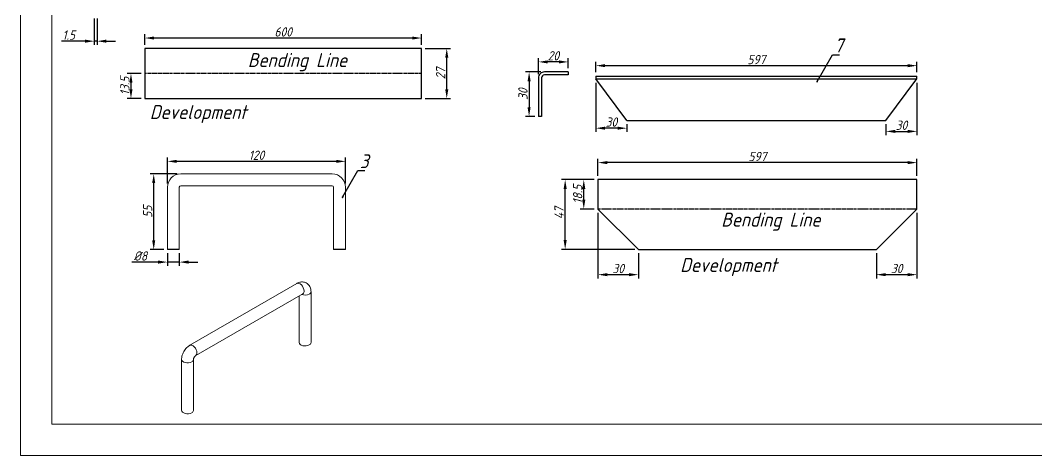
# Model space of a CAD drawing. Header units: millimetres. Extents: x -9597 to 2270, y 2583 to 7749.
# Drawn here: x -9597 to -6857, y 4458 to 5631 of the extents above; entities that cross this region are included whole.
import ezdxf

# ---------------------------------------------------------------- set-up
doc = ezdxf.new("R2010")
doc.units = ezdxf.units.MM
doc.linetypes.add('CENTER', pattern=[10.16, 6.35, -1.27, 1.27, -1.27])
doc.linetypes.add('SLD-Solid', pattern=[0])
doc.styles.add('GENISO', font='geniso.shx', dxfattribs={"oblique": 15})
doc.dimstyles.new('Scale 4B11', dxfattribs={"dimscale": 10, "dimtxt": 2.5, "dimasz": 2.5, "dimexe": 1, "dimexo": 1, "dimgap": 0.4, "dimtad": 1, "dimdec": 0, "dimlfac": 0.25, "dimzin": 0, "dimtxsty": 'GENISO', "dimcen": 2.5, "dimclrd": 1, "dimclre": 1, "dimclrt": 256, "dimadec": 0, "dimazin": 0, "dimtfac": 1, "dimtdec": 0, "dimtmove": 0, "dimatfit": 3, "dimfxl": 1, "dimtzin": 0, "dimlwd": -1, "dimlwe": -1, "dimarcsym": 0})
doc.dimstyles.new('Scale 5B1', dxfattribs={"dimscale": 10, "dimtxt": 2.5, "dimasz": 2.5, "dimexe": 1, "dimexo": 1, "dimgap": 0.4, "dimtad": 1, "dimdec": 0, "dimlfac": 0.2, "dimzin": 0, "dimtxsty": 'GENISO', "dimcen": 2.5, "dimclrd": 1, "dimclre": 1, "dimclrt": 256, "dimadec": 0, "dimazin": 0, "dimtfac": 1, "dimtdec": 0, "dimtmove": 0, "dimatfit": 3, "dimfxl": 1, "dimtzin": 0, "dimlwd": -1, "dimlwe": -1, "dimarcsym": 0})

# ---------------------------------------------------------------- blocks, each defined once
blk = doc.blocks.new('*D42')
at = {"color": 1, "transparency": 16777216}
for p, q in [((-9397.2, 5635.8), (-9397.2, 5564.7)), ((-9389.7, 5635.8), (-9389.7, 5564.7)), ((-9422.2, 5574.7), (-9485.3, 5574.7)), ((-9389.7, 5574.7), (-9397.2, 5574.7)), ((-9364.7, 5574.7), (-9339.7, 5574.7))]:
    blk.add_line(p, q, dxfattribs=at)
for points in [[(-9422.2, 5578.9), (-9422.2, 5570.5), (-9397.2, 5574.7)], [(-9364.7, 5578.9), (-9364.7, 5570.5), (-9389.7, 5574.7)]]:
    blk.add_solid(points, dxfattribs=at)
at = {"layer": 'Defpoints', "color": 0, "transparency": 16777216}
for p in [(-9397.2, 5645.8), (-9389.7, 5645.8), (-9397.2, 5574.7)]:
    blk.add_point(p, dxfattribs=at)
at = {"transparency": 16777216, "insert": (-9466.3, 5591.2), "char_height": 25, "attachment_point": 5, "style": 'GENISO'}
blk.add_mtext('1.5', dxfattribs=at)
blk = doc.blocks.new('*D44')
at = {"color": 1, "transparency": 16777216}
for p, q in [((-8505.5, 5555.1), (-8437.3, 5555.1)), ((-8447.3, 5445.1), (-8447.3, 5530.1)), ((-8505.5, 5420.1), (-8437.3, 5420.1))]:
    blk.add_line(p, q, dxfattribs=at)
for points in [[(-8451.5, 5530.1), (-8443.1, 5530.1), (-8447.3, 5555.1)], [(-8451.5, 5445.1), (-8443.1, 5445.1), (-8447.3, 5420.1)]]:
    blk.add_solid(points, dxfattribs=at)
at = {"layer": 'Defpoints', "color": 0, "transparency": 16777216}
for p in [(-8515.5, 5555.1), (-8447.3, 5555.1), (-8515.5, 5420.1)]:
    blk.add_point(p, dxfattribs=at)
at = {"transparency": 16777216, "insert": (-8463.8, 5487.6), "char_height": 25, "attachment_point": 5, "rotation": 90, "style": 'GENISO'}
blk.add_mtext('27', dxfattribs=at)
blk = doc.blocks.new('*D45')
at = {"color": 1, "transparency": 16777216}
for p, q in [((-9271, 5487.6), (-9308.4, 5487.6)), ((-9298.4, 5462.6), (-9298.4, 5445.1)), ((-9271, 5420.1), (-9308.4, 5420.1))]:
    blk.add_line(p, q, dxfattribs=at)
for points in [[(-9302.5, 5462.6), (-9294.2, 5462.6), (-9298.4, 5487.6)], [(-9302.5, 5445.1), (-9294.2, 5445.1), (-9298.4, 5420.1)]]:
    blk.add_solid(points, dxfattribs=at)
at = {"layer": 'Defpoints', "color": 0, "transparency": 16777216}
for p in [(-9261, 5487.6), (-9298.4, 5420.1), (-9261, 5420.1)]:
    blk.add_point(p, dxfattribs=at)
at = {"transparency": 16777216, "insert": (-9314.9, 5453.9), "char_height": 25, "attachment_point": 5, "rotation": 90, "style": 'GENISO'}
blk.add_mtext('13.5', dxfattribs=at)
blk = doc.blocks.new('*D46')
at = {"color": 1, "transparency": 16777216}
for p, q in [((-9261, 5565.1), (-9261, 5593.2)), ((-8515.5, 5565.1), (-8515.5, 5593.2)), ((-8540.5, 5583.2), (-9236, 5583.2))]:
    blk.add_line(p, q, dxfattribs=at)
for points in [[(-9236, 5587.3), (-9236, 5579), (-9261, 5583.2)], [(-8540.5, 5587.3), (-8540.5, 5579), (-8515.5, 5583.2)]]:
    blk.add_solid(points, dxfattribs=at)
at = {"layer": 'Defpoints', "color": 0, "transparency": 16777216}
for p in [(-9261, 5583.2), (-9261, 5555.1), (-8515.5, 5555.1)]:
    blk.add_point(p, dxfattribs=at)
at = {"transparency": 16777216, "insert": (-8888.2, 5599.7), "char_height": 25, "attachment_point": 5, "style": 'GENISO'}
blk.add_mtext('600', dxfattribs=at)
blk = doc.blocks.new('*D47')
at = {"color": 1, "transparency": 16777216}
for p, q in [((-9200.2, 5003.1), (-9200.2, 4969.3)), ((-9168.2, 5003.1), (-9168.2, 4969.3)), ((-9225.2, 4979.3), (-9295.7, 4979.3)), ((-9168.2, 4979.3), (-9200.2, 4979.3)), ((-9143.2, 4979.3), (-9118.2, 4979.3))]:
    blk.add_line(p, q, dxfattribs=at)
for points in [[(-9225.2, 4983.5), (-9225.2, 4975.1), (-9200.2, 4979.3)], [(-9143.2, 4983.5), (-9143.2, 4975.1), (-9168.2, 4979.3)]]:
    blk.add_solid(points, dxfattribs=at)
at = {"layer": 'Defpoints', "color": 0, "transparency": 16777216}
for p in [(-9200.2, 5013.1), (-9168.2, 5013.1), (-9200.2, 4979.3)]:
    blk.add_point(p, dxfattribs=at)
at = {"transparency": 16777216, "insert": (-9273, 4995.8), "char_height": 25, "attachment_point": 5, "style": 'GENISO'}
blk.add_mtext('%%C8', dxfattribs=at)
blk = doc.blocks.new('*D48')
at = {"color": 1, "transparency": 16777216}
for p, q in [((-9174.2, 5217.1), (-9247.1, 5217.1)), ((-9237.1, 5038.1), (-9237.1, 5192.1)), ((-9210.2, 5013.1), (-9247.1, 5013.1))]:
    blk.add_line(p, q, dxfattribs=at)
for points in [[(-9241.3, 5192.1), (-9233, 5192.1), (-9237.1, 5217.1)], [(-9241.3, 5038.1), (-9233, 5038.1), (-9237.1, 5013.1)]]:
    blk.add_solid(points, dxfattribs=at)
at = {"layer": 'Defpoints', "color": 0, "transparency": 16777216}
for p in [(-9237.1, 5217.1), (-9164.2, 5217.1), (-9200.2, 5013.1)]:
    blk.add_point(p, dxfattribs=at)
at = {"transparency": 16777216, "insert": (-9253.6, 5115.1), "char_height": 25, "attachment_point": 5, "rotation": 90, "style": 'GENISO'}
blk.add_mtext('55', dxfattribs=at)
blk = doc.blocks.new('*D49')
at = {"color": 1, "transparency": 16777216}
for p, q in [((-9200.2, 5191.1), (-9200.2, 5260.8)), ((-8720.2, 5191.1), (-8720.2, 5260.8)), ((-8745.2, 5250.8), (-9175.2, 5250.8))]:
    blk.add_line(p, q, dxfattribs=at)
for points in [[(-9175.2, 5255), (-9175.2, 5246.6), (-9200.2, 5250.8)], [(-8745.2, 5255), (-8745.2, 5246.6), (-8720.2, 5250.8)]]:
    blk.add_solid(points, dxfattribs=at)
at = {"layer": 'Defpoints', "color": 0, "transparency": 16777216}
for p in [(-9200.2, 5250.8), (-9200.2, 5181.1), (-8720.2, 5181.1)]:
    blk.add_point(p, dxfattribs=at)
at = {"transparency": 16777216, "insert": (-8960.2, 5267.3), "char_height": 25, "attachment_point": 5, "style": 'GENISO'}
blk.add_mtext('120', dxfattribs=at)
blk = doc.blocks.new('sd asdasda')
at = {"color": 3}
for p, q in [((7759.9, 2413.3), (7759.9, 2405.3)), ((7687.9, 2293.3), (7679.9, 2293.3))]:
    blk.add_line(p, q, dxfattribs=at)
for points in [[(7759.9, 2413.3), (7695.9, 2413.3, 0.414214), (7679.9, 2397.3), (7679.9, 2293.3)], [(7759.9, 2405.3), (7695.9, 2405.3, 0.414214), (7687.9, 2397.3), (7687.9, 2293.3)]]:
    blk.add_lwpolyline(points, format="xyb", dxfattribs=at)
blk = doc.blocks.new('*D3')
at = {"color": 1, "transparency": 16777216}
for p, q in [((-8200, 5485.7), (-8200, 5528.9)), ((-8145, 5518.9), (-8175, 5518.9)), ((-8120, 5501.7), (-8120, 5528.9))]:
    blk.add_line(p, q, dxfattribs=at)
for points in [[(-8175, 5523), (-8175, 5514.7), (-8200, 5518.9)], [(-8145, 5523), (-8145, 5514.7), (-8120, 5518.9)]]:
    blk.add_solid(points, dxfattribs=at)
at = {"layer": 'Defpoints', "color": 0, "transparency": 16777216}
for p in [(-8200, 5518.9), (-8120, 5491.7), (-8200, 5475.7)]:
    blk.add_point(p, dxfattribs=at)
at = {"transparency": 16777216, "insert": (-8160, 5535.4), "char_height": 25, "attachment_point": 5, "style": 'GENISO'}
blk.add_mtext('20', dxfattribs=at)
blk = doc.blocks.new('*D4')
at = {"color": 1, "transparency": 16777216}
for p, q in [((-8194, 5491.7), (-8235.4, 5491.7)), ((-8225.4, 5466.7), (-8225.4, 5396.7)), ((-8210, 5371.7), (-8235.4, 5371.7))]:
    blk.add_line(p, q, dxfattribs=at)
for points in [[(-8229.5, 5466.7), (-8221.2, 5466.7), (-8225.4, 5491.7)], [(-8229.5, 5396.7), (-8221.2, 5396.7), (-8225.4, 5371.7)]]:
    blk.add_solid(points, dxfattribs=at)
at = {"layer": 'Defpoints', "color": 0, "transparency": 16777216}
for p in [(-8184, 5491.7), (-8225.4, 5371.7), (-8200, 5371.7)]:
    blk.add_point(p, dxfattribs=at)
at = {"transparency": 16777216, "insert": (-8241.9, 5431.7), "char_height": 25, "attachment_point": 5, "rotation": 90, "style": 'GENISO'}
blk.add_mtext('30', dxfattribs=at)
blk = doc.blocks.new('*D5')
at = {"color": 1, "transparency": 16777216}
for p, q in [((-8045.5, 5490.8), (-8045.5, 5518.7)), ((-7205, 5508.7), (-8020.5, 5508.7)), ((-7180, 5490.8), (-7180, 5518.7))]:
    blk.add_line(p, q, dxfattribs=at)
for points in [[(-8020.5, 5512.9), (-8020.5, 5504.6), (-8045.5, 5508.7)], [(-7205, 5512.9), (-7205, 5504.6), (-7180, 5508.7)]]:
    blk.add_solid(points, dxfattribs=at)
at = {"layer": 'Defpoints', "color": 0, "transparency": 16777216}
for p in [(-8045.5, 5508.7), (-8045.5, 5480.8), (-7180, 5480.8)]:
    blk.add_point(p, dxfattribs=at)
at = {"transparency": 16777216, "insert": (-7612.8, 5525.2), "char_height": 25, "attachment_point": 5, "style": 'GENISO'}
blk.add_mtext('597', dxfattribs=at)
blk = doc.blocks.new('*D6')
at = {"color": 1, "transparency": 16777216}
for p, q in [((-8045.5, 5462.8), (-8045.5, 5330.2)), ((-7961.9, 5350.8), (-7961.9, 5330.2)), ((-7986.9, 5340.2), (-8020.5, 5340.2))]:
    blk.add_line(p, q, dxfattribs=at)
for points in [[(-8020.5, 5344.3), (-8020.5, 5336), (-8045.5, 5340.2)], [(-7986.9, 5344.3), (-7986.9, 5336), (-7961.9, 5340.2)]]:
    blk.add_solid(points, dxfattribs=at)
at = {"layer": 'Defpoints', "color": 0, "transparency": 16777216}
for p in [(-8045.5, 5472.8), (-7961.9, 5360.8), (-8045.5, 5340.2)]:
    blk.add_point(p, dxfattribs=at)
at = {"transparency": 16777216, "insert": (-8003.7, 5356.7), "char_height": 25, "attachment_point": 5, "style": 'GENISO'}
blk.add_mtext('30', dxfattribs=at)
blk = doc.blocks.new('*D7')
at = {"color": 1, "transparency": 16777216}
for p, q in [((-7180, 5462.8), (-7180, 5321.6)), ((-7263.6, 5350.8), (-7263.6, 5321.6)), ((-7238.6, 5331.6), (-7205, 5331.6))]:
    blk.add_line(p, q, dxfattribs=at)
for points in [[(-7238.6, 5335.7), (-7238.6, 5327.4), (-7263.6, 5331.6)], [(-7205, 5335.7), (-7205, 5327.4), (-7180, 5331.6)]]:
    blk.add_solid(points, dxfattribs=at)
at = {"layer": 'Defpoints', "color": 0, "transparency": 16777216}
for p in [(-7180, 5472.8), (-7263.6, 5360.8), (-7180, 5331.6)]:
    blk.add_point(p, dxfattribs=at)
at = {"transparency": 16777216, "insert": (-7221.8, 5348.1), "char_height": 25, "attachment_point": 5, "style": 'GENISO'}
blk.add_mtext('30', dxfattribs=at)
blk = doc.blocks.new('*D8')
at = {"color": 1, "transparency": 16777216}
for p, q in [((-8049.9, 5201.5), (-8138.2, 5201.5)), ((-8128.2, 5038.5), (-8128.2, 5176.5)), ((-7940.7, 5013.5), (-8138.2, 5013.5))]:
    blk.add_line(p, q, dxfattribs=at)
for points in [[(-8132.3, 5176.5), (-8124, 5176.5), (-8128.2, 5201.5)], [(-8132.3, 5038.5), (-8124, 5038.5), (-8128.2, 5013.5)]]:
    blk.add_solid(points, dxfattribs=at)
at = {"layer": 'Defpoints', "color": 0, "transparency": 16777216}
for p in [(-8128.2, 5201.5), (-8039.9, 5201.5), (-7930.7, 5013.5)]:
    blk.add_point(p, dxfattribs=at)
at = {"transparency": 16777216, "insert": (-8144.7, 5111.2), "char_height": 25, "attachment_point": 5, "rotation": 90, "style": 'GENISO'}
blk.add_mtext('47', dxfattribs=at)
blk = doc.blocks.new('*D9')
at = {"color": 1, "transparency": 16777216}
for p, q in [((-8049.9, 5201.5), (-8088, 5201.5)), ((-8078, 5147.4), (-8078, 5176.5)), ((-8049.9, 5122.4), (-8088, 5122.4))]:
    blk.add_line(p, q, dxfattribs=at)
for points in [[(-8082.2, 5176.5), (-8073.9, 5176.5), (-8078, 5201.5)], [(-8082.2, 5147.4), (-8073.9, 5147.4), (-8078, 5122.4)]]:
    blk.add_solid(points, dxfattribs=at)
at = {"layer": 'Defpoints', "color": 0, "transparency": 16777216}
for p in [(-8078, 5201.5), (-8039.9, 5201.5), (-8039.9, 5122.4)]:
    blk.add_point(p, dxfattribs=at)
at = {"transparency": 16777216, "insert": (-8094.5, 5162), "char_height": 25, "attachment_point": 5, "rotation": 90, "style": 'GENISO'}
blk.add_mtext('18.5', dxfattribs=at)
blk = doc.blocks.new('*D10')
at = {"color": 1, "transparency": 16777216}
for p, q in [((-8039.9, 5211.5), (-8039.9, 5257.4)), ((-7205, 5247.4), (-8014.9, 5247.4)), ((-7180, 5211.5), (-7180, 5257.4))]:
    blk.add_line(p, q, dxfattribs=at)
for points in [[(-8014.9, 5251.6), (-8014.9, 5243.3), (-8039.9, 5247.4)], [(-7205, 5251.6), (-7205, 5243.3), (-7180, 5247.4)]]:
    blk.add_solid(points, dxfattribs=at)
at = {"layer": 'Defpoints', "color": 0, "transparency": 16777216}
for p in [(-8039.9, 5247.4), (-8039.9, 5201.5), (-7180, 5201.5)]:
    blk.add_point(p, dxfattribs=at)
at = {"transparency": 16777216, "insert": (-7610, 5263.9), "char_height": 25, "attachment_point": 5, "style": 'GENISO'}
blk.add_mtext('597', dxfattribs=at)
blk = doc.blocks.new('*D11')
at = {"color": 1, "transparency": 16777216}
for p, q in [((-7180, 5112.4), (-7180, 4935.4)), ((-7289.3, 5003.5), (-7289.3, 4935.4)), ((-7205, 4945.4), (-7264.3, 4945.4))]:
    blk.add_line(p, q, dxfattribs=at)
for points in [[(-7264.3, 4949.6), (-7264.3, 4941.3), (-7289.3, 4945.4)], [(-7205, 4949.6), (-7205, 4941.3), (-7180, 4945.4)]]:
    blk.add_solid(points, dxfattribs=at)
at = {"layer": 'Defpoints', "color": 0, "transparency": 16777216}
for p in [(-7180, 5122.4), (-7289.3, 5013.5), (-7289.3, 4945.4)]:
    blk.add_point(p, dxfattribs=at)
at = {"transparency": 16777216, "insert": (-7234.7, 4961.9), "char_height": 25, "attachment_point": 5, "style": 'GENISO'}
blk.add_mtext('30', dxfattribs=at)
blk = doc.blocks.new('*D12')
at = {"color": 1, "transparency": 16777216}
for p, q in [((-8039.9, 5112.4), (-8039.9, 4935.4)), ((-7930.7, 5003.5), (-7930.7, 4935.4)), ((-7955.7, 4945.4), (-8014.9, 4945.4))]:
    blk.add_line(p, q, dxfattribs=at)
for points in [[(-8014.9, 4949.6), (-8014.9, 4941.3), (-8039.9, 4945.4)], [(-7955.7, 4949.6), (-7955.7, 4941.3), (-7930.7, 4945.4)]]:
    blk.add_solid(points, dxfattribs=at)
at = {"layer": 'Defpoints', "color": 0, "transparency": 16777216}
for p in [(-8039.9, 5122.4), (-7930.7, 5013.5), (-8039.9, 4945.4)]:
    blk.add_point(p, dxfattribs=at)
at = {"transparency": 16777216, "insert": (-7985.3, 4961.9), "char_height": 25, "attachment_point": 5, "style": 'GENISO'}
blk.add_mtext('30', dxfattribs=at)

msp = doc.modelspace()

# ---------------------------------------------------------------- linework, layer by layer
at = {"color": 1, "linetype": 'CENTER'}
for p, q in [((-8515.5, 5487.6), (-9261, 5487.6)), ((-7180, 5122.4), (-8039.9, 5122.4))]:
    msp.add_line(p, q, dxfattribs=at)
at = {"color": 3}
for p, q in [((-8045.5, 5480.8), (-7180, 5480.8)), ((-8045.5, 5480.8), (-8045.5, 5472.8)), ((-7180, 5472.8), (-7180, 5480.8)), ((-8045.5, 5472.8), (-7180, 5472.8)), ((-7961.9, 5360.8), (-8045.5, 5472.8)), ((-7263.6, 5360.8), (-7180, 5472.8)), ((-7961.9, 5360.8), (-7263.6, 5360.8)), ((-8039.9, 5201.5), (-8039.9, 5122.4)), ((-7180, 5201.5), (-8039.9, 5201.5)), ((-7180, 5122.4), (-7180, 5201.5)), ((-8039.9, 5122.4), (-7930.7, 5013.5)), ((-7180, 5122.4), (-7289.3, 5013.5)), ((-9168.2, 5013.1), (-9200.2, 5013.1)), ((-8720.2, 5013.1), (-8752.2, 5013.1)), ((-7930.7, 5013.5), (-7289.3, 5013.5))]:
    msp.add_line(p, q, dxfattribs=at)
at = {"color": 3, "lineweight": 13}
for p, q in [((-8756.2, 5217.1), (-9164.2, 5217.1)), ((-9200.2, 5181.1), (-9200.2, 5013.1)), ((-9168.2, 5013.1), (-9168.2, 5181.1)), ((-9164.2, 5185.1), (-8756.2, 5185.1)), ((-8752.2, 5181.1), (-8752.2, 5013.1)), ((-8720.2, 5013.1), (-8720.2, 5181.1)), ((-8851.3, 4921.7), (-9139.8, 4755.1)), ((-9123.8, 4727.4), (-8835.3, 4894)), ((-8845.2, 4888.3), (-8845.2, 4762.5)), ((-8835.3, 4894), (-8835.2, 4894)), ((-8813.2, 4762.5), (-8813.2, 4899.6)), ((-9162, 4716.8), (-9162, 4579.6)), ((-9130, 4579.6), (-9130, 4716.8))]:
    msp.add_line(p, q, dxfattribs=at)
at = {"color": 7, "linetype": 'SLD-Solid', "lineweight": 0}
for points in [[(-9596.6, 7749), (-4918.8, 7749), (-4918.8, 4457.6), (-9596.6, 4457.6)], [(-9512.1, 7664.4), (-5003.4, 7664.4), (-5003.4, 4542.1), (-9512.1, 4542.1)]]:
    msp.add_lwpolyline(points, close=True, dxfattribs=at)
at = {"color": 3}
msp.add_lwpolyline([(-8515.5, 5555.1), (-9261, 5555.1), (-9261, 5420.1), (-8515.5, 5420.1)], close=True, dxfattribs=at)
at = {"color": 3, "lineweight": 13, "flags": 128}
for points in [[(-8851.3, 4921.7), (-8849, 4922.4), (-8845.9, 4922), (-8842.5, 4920.4), (-8839.2, 4917.6), (-8836.3, 4914), (-8834, 4909.8), (-8832.5, 4905.4), (-8832, 4901.3)], [(-9139.8, 4755.1), (-9137.5, 4755.8), (-9134.4, 4755.5), (-9131, 4753.8), (-9127.7, 4751), (-9124.8, 4747.4), (-9122.5, 4743.2), (-9121, 4738.9), (-9120.5, 4734.7)], [(-8817.9, 4755.9), (-8821.7, 4754.3), (-8826.2, 4753.4), (-8831, 4753.3), (-8835.6, 4754), (-8839.6, 4755.5), (-8842.7, 4757.6), (-8844.6, 4760.1), (-8845.2, 4762.5)], [(-9162, 4716.8), (-9161.4, 4714.4), (-9159.5, 4711.9), (-9156.4, 4709.8), (-9152.4, 4708.3), (-9147.8, 4707.6), (-9143, 4707.7), (-9138.5, 4708.6), (-9134.7, 4710.2)], [(-9162, 4579.6), (-9161.4, 4577.2), (-9159.5, 4574.7), (-9156.4, 4572.6), (-9152.4, 4571.1), (-9147.8, 4570.4), (-9143, 4570.5), (-9138.5, 4571.4), (-9134.7, 4573.1)]]:
    msp.add_lwpolyline(points, dxfattribs=at)
at = {"color": 3, "lineweight": 13}
for centre, radius, start, end in [((-9164.2, 5181.1), 36, 90, 180), ((-8756.2, 5181.1), 36, 0, 90), ((-9164.2, 5181.1), 4, 90, 180), ((-8756.2, 5181.1), 4, 0, 90), ((-8829.3, 4915.2), 24.9, 248.2187, 297.243), ((-8839.8, 4900.4), 7.84, 304.8224, 6.4901), ((-8821, 4900.3), 7.84, 293.5091, 355.1443), ((-8821, 4763.1), 7.84, 293.5063, 355.173), ((-9137.8, 4717.5), 7.89, 293.6195, 354.0214), ((-9128.4, 4733.9), 7.88, 305.7638, 6.3978), ((-9137.8, 4580.3), 7.84, 293.5087, 355.1706)]:
    msp.add_arc(centre, radius, start, end, dxfattribs=at)
for points, knots in [([(-8813.2, 4899.6), (-8813.2, 4901), (-8813.4, 4904.2), (-8814.4, 4909.1), (-8816.6, 4914), (-8819.6, 4918.3), (-8823.6, 4921.8), (-8828.2, 4924.3), (-8833.4, 4925.7), (-8838.6, 4925.9), (-8843.7, 4925), (-8848, 4923.5), (-8850.5, 4922.1), (-8851.3, 4921.7)], [0, 0, 0, 0, 0.073093, 0.176267, 0.274148, 0.368805, 0.461948, 0.56175, 0.657628, 0.751633, 0.846743, 0.945741, 1, 1, 1, 1]), ([(-9139.8, 4755.1), (-9140.9, 4754.4), (-9143.8, 4752.6), (-9148.1, 4748.9), (-9152.5, 4743.9), (-9156.2, 4738.2), (-9159.1, 4732), (-9161.1, 4725.5), (-9161.9, 4720.4), (-9162, 4717.5), (-9162, 4716.8)], [0, 0, 0, 0, 0.0878971, 0.2291067, 0.3713842, 0.5139716, 0.657497, 0.8034193, 0.9536806, 1, 1, 1, 1]), ([(-9130, 4716.8), (-9130, 4716.9), (-9130, 4717.2), (-9129.8, 4718.4), (-9129.2, 4720.2), (-9128.3, 4722.2), (-9127, 4724.3), (-9125.6, 4726), (-9124.4, 4727.1), (-9124, 4727.3), (-9123.8, 4727.4)], [0, 0, 0, 0, 0.087763, 0.206229, 0.330238, 0.464687, 0.607944, 0.753281, 0.875152, 1, 1, 1, 1])]:
    msp.add_open_spline(points, degree=3, knots=knots, dxfattribs=at)

# ---------------------------------------------------------------- block references
at = {"color": 3}
msp.add_blockref('sd asdasda', (-15879.9, 3078.4), dxfattribs=at)

# ---------------------------------------------------------------- texts
at = {"char_height": 37.5, "attachment_point": 5, "style": 'GENISO'}
for s, insert in [('7', (-7390.7, 5563.2)), ('Bending Line', (-8849.7, 5518.2)), ('Development', (-9117.2, 5378.1)), ('3', (-8669.8, 5251.2)), ('Bending Line', (-7573.8, 5088.1)), ('Development', (-7687.7, 4965.9))]:
    msp.add_mtext(s, dxfattribs=dict(at, insert=insert))

# ---------------------------------------------------------------- dimensions: what is measured, and where the dimension line sits
at = {"color": 1}
for base, p1, p2, text, picture, middle in [((-9397.2, 5574.7), (-9389.7, 5645.8), (-9397.2, 5645.8), '1.5', '*D42', (-9466.3, 5591.2)), ((-9261, 5583.2), (-8515.5, 5555.1), (-9261, 5555.1), '600', '*D46', (-8888.2, 5599.7))]:
    dim = msp.add_linear_dim(base=base, p1=p1, p2=p2, text=text, dimstyle='Scale 5B1', dxfattribs=at)
    dim.commit()
    dim.dimension.update_dxf_attribs({"geometry": picture, "text_midpoint": middle})
dim = msp.add_linear_dim(base=(-8447.3, 5555.1), p1=(-8515.5, 5420.1), p2=(-8515.5, 5555.1), angle=90, dimstyle='Scale 5B1', dxfattribs=at)
dim.commit()
dim.dimension.update_dxf_attribs({"geometry": '*D44', "text_midpoint": (-8463.8, 5487.6)})
at = {"color": 3}
for base, p1, p2, picture, middle in [((-8200, 5518.9), (-8120, 5491.7), (-8200, 5475.7), '*D3', (-8160, 5535.4)), ((-9200.2, 5250.8), (-8720.2, 5181.1), (-9200.2, 5181.1), '*D49', (-8960.2, 5267.3))]:
    dim = msp.add_linear_dim(base=base, p1=p1, p2=p2, dimstyle='Scale 4B11', dxfattribs=at)
    dim.commit()
    dim.dimension.update_dxf_attribs({"geometry": picture, "text_midpoint": middle})
for base, p1, p2, text, picture, middle in [((-8045.5, 5508.7), (-7180, 5480.8), (-8045.5, 5480.8), '597', '*D5', (-7612.8, 5525.2)), ((-8045.5, 5340.2), (-7961.9, 5360.8), (-8045.5, 5472.8), '30', '*D6', (-8003.7, 5356.7)), ((-7180, 5331.6), (-7263.6, 5360.8), (-7180, 5472.8), '30', '*D7', (-7221.8, 5348.1)), ((-8039.9, 5247.4), (-7180, 5201.5), (-8039.9, 5201.5), '597', '*D10', (-7610, 5263.9)), ((-8039.9, 4945.4), (-7930.7, 5013.5), (-8039.9, 5122.4), '30', '*D12', (-7985.3, 4961.9)), ((-7289.3, 4945.4), (-7180, 5122.4), (-7289.3, 5013.5), '30', '*D11', (-7234.7, 4961.9)), ((-9200.2, 4979.3), (-9168.2, 5013.1), (-9200.2, 5013.1), '%%C8', '*D47', (-9273, 4995.8))]:
    dim = msp.add_linear_dim(base=base, p1=p1, p2=p2, text=text, dimstyle='Scale 4B11', dxfattribs=at)
    dim.commit()
    dim.dimension.update_dxf_attribs({"geometry": picture, "text_midpoint": middle})
at = {"color": 1}
dim = msp.add_linear_dim(base=(-9298.4, 5420.1), p1=(-9261, 5487.6), p2=(-9261, 5420.1), angle=90, text='13.5', dimstyle='Scale 5B1', dxfattribs=at)
dim.commit()
dim.dimension.update_dxf_attribs({"geometry": '*D45', "text_midpoint": (-9314.9, 5453.9)})
at = {"color": 3}
dim = msp.add_linear_dim(base=(-8225.4, 5371.7), p1=(-8184, 5491.7), p2=(-8200, 5371.7), angle=90, dimstyle='Scale 4B11', dxfattribs=at)
dim.commit()
dim.dimension.update_dxf_attribs({"geometry": '*D4', "text_midpoint": (-8241.9, 5431.7)})
for base, p1, p2, text, picture, middle in [((-9237.1, 5217.1), (-9200.2, 5013.1), (-9164.2, 5217.1), '55', '*D48', (-9253.6, 5115.1)), ((-8078, 5201.5), (-8039.9, 5122.4), (-8039.9, 5201.5), '18.5', '*D9', (-8094.5, 5162))]:
    dim = msp.add_linear_dim(base=base, p1=p1, p2=p2, angle=90, text=text, dimstyle='Scale 4B11', dxfattribs=at)
    dim.commit()
    dim.dimension.update_dxf_attribs({"geometry": picture, "text_midpoint": middle})
dim = msp.add_linear_dim(base=(-8128.2, 5201.5), p1=(-7930.7, 5013.5), p2=(-8039.9, 5201.5), angle=90, dimstyle='Scale 4B11', dxfattribs=at)
dim.commit()
dim.dimension.update_dxf_attribs({"geometry": '*D8', "text_midpoint": (-8128.2, 5111.2), "dimtype": 160})

# ---------------------------------------------------------------- leaders
for points in [[(-7449, 5465.9), (-7407.5, 5538), (-7388.9, 5538)], [(-8728.1, 5154), (-8686.6, 5226), (-8668, 5226)]]:
    msp.add_leader(points, dimstyle='Scale 5B1', override={"dimasz": 0.5, "dimldrblk": 'Dot'}, dxfattribs=at)

doc.saveas('drawing.dxf')
